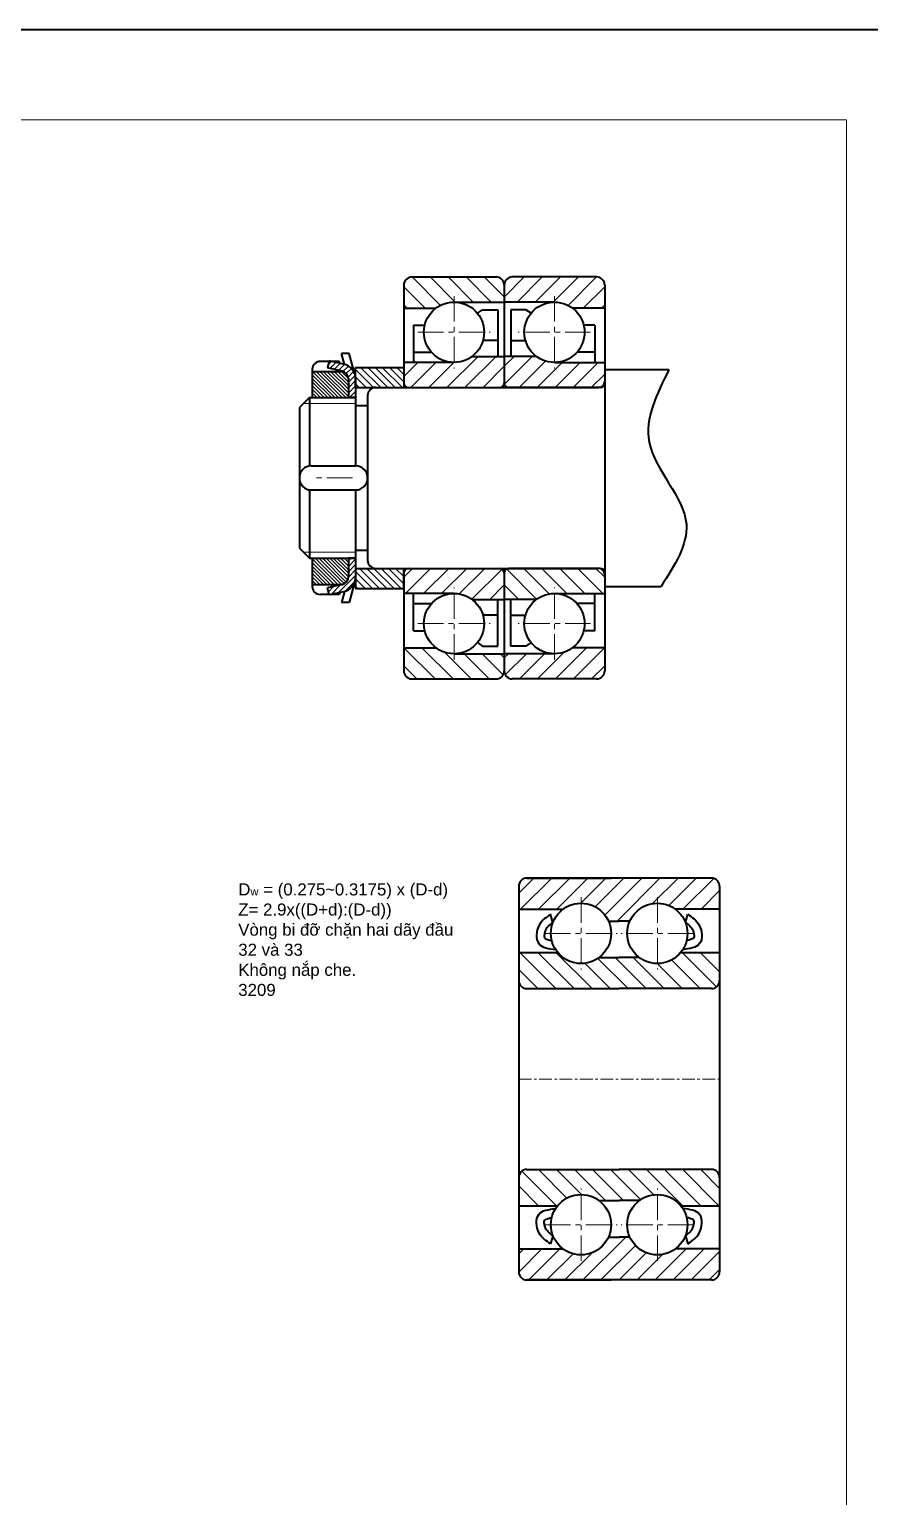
# Model space of a CAD drawing. Header units: millimetres. Extents: x -11382 to 23553, y -372 to 10786.
# Drawn here: x 6218.8 to 6427.9, y 4114.9 to 4480 of the extents above; entities that cross this region are included whole.
import ezdxf

# ---------------------------------------------------------------- set-up
doc = ezdxf.new("R2010")
doc.units = ezdxf.units.MM
doc.header["$LTSCALE"] = 0.2
doc.linetypes.add('CENTER', pattern=[50.8, 31.75, -6.35, 6.35, -6.35])
for name, color, linetype, lineweight in [('đường bao thấy', 7, 'Continuous', 40), ('đường mặt cắt', 160, 'Continuous', 15), ('đường nét mảnh', 220, 'Continuous', 15), ('đường nét tâm', 137, 'CENTER', 15)]:
    doc.layers.add(name, color=color, linetype=linetype, lineweight=lineweight)
doc.styles.add('nhat3', font='arial.ttf', dxfattribs={"height": 3})
pattern_1 = [(135, (-1e-11, -1146.0187), (-0.89802561, -0.89802561), [])]
pattern_2 = [(45, (-1e-11, -1146.0187), (-2.245064, 2.245064), [])]
pattern_3 = [(135, (-1e-11, -1146.0187), (-2.245064, -2.245064), [])]

msp = doc.modelspace()

# ---------------------------------------------------------------- hatches: boundary and pattern name
at = {"layer": 'đường mặt cắt'}
h = msp.add_hatch(dxfattribs=at)
h.set_pattern_fill('ANSI31', color=256, angle=90, style=0)
h.set_pattern_definition([(135, (252.7538, -1001.5685), (-2.245064, -2.245064), [])])
h.paths.add_polyline_path([(6334.971, 4418.414, -0.4142136), (6336.971, 4416.414), (6336.971, 4412.164), (6324.471, 4412.164, 0.1622777), (6319.971, 4410.664), (6311.971, 4410.664), (6311.971, 4416.414, -0.4142136), (6313.971, 4418.414)])
h.paths.add_polyline_path([(6336.971, 4324.664), (6336.971, 4320.414, -0.4142136), (6334.971, 4318.414), (6313.971, 4318.414, -0.4142136), (6311.971, 4320.414), (6311.971, 4326.164), (6319.971, 4326.164, 0.1622777), (6324.471, 4324.664)])
h = msp.add_hatch(dxfattribs=at)
h.set_pattern_fill('ANSI31', color=256, angle=90, style=0)
h.set_pattern_definition([(45, (12421.189, -1001.5685), (2.245064, -2.245064), [])])
h.paths.add_polyline_path([(6338.971, 4418.414, 0.4142136), (6336.971, 4416.414), (6336.971, 4412.164), (6349.471, 4412.164, -0.1622777), (6353.971, 4410.664), (6361.971, 4410.664), (6361.971, 4416.414, 0.4142136), (6359.971, 4418.414)])
h.paths.add_polyline_path([(6336.971, 4324.664), (6336.971, 4320.414, 0.4142136), (6338.971, 4318.414), (6359.971, 4318.414, 0.4142136), (6361.971, 4320.414), (6361.971, 4326.164), (6353.971, 4326.164, -0.1622777), (6349.471, 4324.664)])
at = {"layer": 'đường mặt cắt', "ltscale": 0.5}
h = msp.add_hatch(dxfattribs=at)
h.set_pattern_fill('ANSI31', color=256, scale=0.3, style=0)
h.set_pattern_definition([(45, (515.6588, -1146.498), (-0.67351921, 0.67351921), [])])
h.paths.add_polyline_path([(6298.171, 4393.023), (6298.171, 4388.414), (6299.971, 4388.414), (6299.971, 4393.023, 0.3516868), (6296.994, 4396.733), (6293.405, 4397.529), (6293.015, 4395.771), (6296.604, 4394.976, -0.3516868)])
h = msp.add_hatch(dxfattribs=at)
h.set_pattern_fill('ANSI31', color=256, style=0)
h.set_pattern_definition(pattern_2)
h.paths.add_polyline_path([(6336.971, 4398.664), (6328.971, 4398.664, -0.1622777), (6324.471, 4397.164), (6311.971, 4397.164), (6311.971, 4392.014, 0.4142136), (6313.071, 4390.914), (6335.871, 4390.914, 0.4142136), (6336.971, 4392.014)])
h = msp.add_hatch(dxfattribs=at)
h.set_pattern_fill('ANSI31', color=256, style=0)
h.set_pattern_definition(pattern_2)
h.paths.add_polyline_path([(6361.971, 4397.164), (6349.471, 4397.164, -0.1622777), (6344.971, 4398.664), (6336.971, 4398.664), (6336.971, 4392.014, 0.4142136), (6338.071, 4390.914), (6360.471, 4390.914, 0.4142136), (6361.971, 4392.414)])
at = {"layer": 'đường mặt cắt'}
h = msp.add_hatch(dxfattribs=at)
h.set_pattern_fill('ANSI31', color=256, scale=0.2, style=0)
h.set_pattern_definition([(135, (11988.3734, 602.2887), (0.449012806, 0.449012806), [])])
h.paths.add_polyline_path([(6289.171, 4394.914), (6297.305, 4394.914), (6298.171, 4393.414), (6298.171, 4388.414), (6289.171, 4388.414)])
at = {"layer": 'đường mặt cắt', "ltscale": 0.5}
h = msp.add_hatch(dxfattribs=at)
h.set_pattern_fill('ANSI31', color=256, scale=0.4, angle=90, style=0)
h.set_pattern_definition(pattern_1)
h.paths.add_polyline_path([(6299.971, 4395.914), (6299.971, 4390.914), (6311.971, 4390.914), (6311.971, 4395.914)])
at = {"layer": 'đường mặt cắt'}
h = msp.add_hatch(dxfattribs=at)
h.set_pattern_fill('ANSI31', color=256, scale=0.2, style=0)
h.set_pattern_definition([(135, (11988.3734, 602.2887), (0.449012806, 0.449012806), [])])
edge = h.paths.add_edge_path()
edge.add_arc((6296.171, 4343.805), 2, 289.02794, 314.51604)
edge.add_line((6297.574, 4342.379), (6298.171, 4343.414))
edge.add_line((6298.171, 4343.414), (6298.171, 4348.414))
edge.add_line((6298.171, 4348.414), (6289.171, 4348.414))
edge.add_line((6289.171, 4348.414), (6289.171, 4341.914))
edge.add_line((6289.171, 4341.914), (6296.823, 4341.914))
at = {"layer": 'đường mặt cắt', "ltscale": 0.5}
h = msp.add_hatch(dxfattribs=at)
h.set_pattern_fill('ANSI31', color=256, scale=0.3, style=0)
h.set_pattern_definition([(45, (515.6588, -1146.498), (-0.67351921, 0.67351921), [])])
h.paths.add_polyline_path([(6298.171, 4343.805, -0.3516868), (6296.604, 4341.852), (6293.015, 4341.057), (6293.405, 4339.299), (6296.994, 4340.095, 0.3516868), (6299.971, 4343.805), (6299.971, 4348.414), (6298.171, 4348.414)])
h = msp.add_hatch(dxfattribs=at)
h.set_pattern_fill('ANSI31', color=256, scale=0.4, angle=90, style=0)
h.set_pattern_definition(pattern_1)
h.paths.add_polyline_path([(6299.971, 4345.914), (6299.971, 4340.914), (6311.971, 4340.914), (6311.971, 4345.914)])
at = {"layer": 'đường mặt cắt'}
h = msp.add_hatch(dxfattribs=at)
h.set_pattern_fill('ANSI31', color=256, style=0)
h.set_pattern_definition([(45, (252.7538, -1001.5685), (-2.245064, 2.245064), [])])
edge = h.paths.add_edge_path()
edge.add_arc((6335.871, 4344.814), 1.1, 360, 450, ccw=False)
edge.add_line((6336.971, 4344.814), (6336.971, 4338.164))
edge.add_line((6336.971, 4338.164), (6328.971, 4338.164))
edge.add_arc((6324.471, 4332.164), 7.5, 413.1301, 450)
edge.add_line((6324.471, 4339.664), (6311.971, 4339.664))
edge.add_line((6311.971, 4339.664), (6311.971, 4345.914))
edge.add_line((6311.971, 4345.914), (6335.871, 4345.914))
h = msp.add_hatch(dxfattribs=at)
h.set_pattern_fill('ANSI31', color=256, style=0)
h.set_pattern_definition([(135, (12421.189, -1001.5685), (2.245064, 2.245064), [])])
edge = h.paths.add_edge_path()
edge.add_arc((6338.071, 4344.814), 1.1, 90, 180)
edge.add_line((6336.971, 4344.814), (6336.971, 4338.164))
edge.add_line((6336.971, 4338.164), (6344.971, 4338.164))
edge.add_arc((6349.471, 4332.164), 7.5, 90, 126.8699, ccw=False)
edge.add_line((6349.471, 4339.664), (6361.971, 4339.664))
edge.add_line((6361.971, 4339.664), (6361.971, 4345.914))
edge.add_line((6361.971, 4345.914), (6338.071, 4345.914))
at = {"layer": 'đường mặt cắt', "ltscale": 0.5}
h = msp.add_hatch(dxfattribs=at)
h.set_pattern_fill('ANSI31', color=256, style=0)
h.set_pattern_definition(pattern_2)
h.paths.add_polyline_path([(6390.579, 4266.828, 0.4142136), (6388.579, 4268.828), (6342.579, 4268.828, 0.4142136), (6340.579, 4266.828), (6340.579, 4261.078), (6351.579, 4261.078, -0.4809601), (6362.924, 4258.144), (6365.579, 4258.144), (6368.235, 4258.144, -0.4809601), (6379.579, 4261.078), (6390.579, 4261.078)])
h = msp.add_hatch(dxfattribs=at)
h.set_pattern_fill('ANSI31', color=256, angle=90, style=0)
h.set_pattern_definition(pattern_3)
h.paths.add_polyline_path([(6360.579, 4249.078, -0.4025909), (6350.263, 4250.343), (6340.579, 4250.343), (6340.579, 4243.328, 0.4142136), (6342.579, 4241.328), (6365.579, 4241.328), (6388.579, 4241.328, 0.4142136), (6390.579, 4243.328), (6390.579, 4250.343), (6380.895, 4250.343, -0.4025909), (6370.579, 4249.078), (6365.579, 4249.078)])
h = msp.add_hatch(dxfattribs=at)
h.set_pattern_fill('ANSI31', color=256, angle=90, style=0)
h.set_pattern_definition(pattern_3)
h.paths.add_polyline_path([(6390.579, 4194.328, 0.4142136), (6388.579, 4196.328), (6365.579, 4196.328), (6342.579, 4196.328, 0.4142136), (6340.579, 4194.328), (6340.579, 4187.314), (6350.263, 4187.314, -0.4025909), (6360.579, 4188.578), (6365.579, 4188.578), (6370.579, 4188.578, -0.4025909), (6380.895, 4187.314), (6390.579, 4187.314)])
h = msp.add_hatch(dxfattribs=at)
h.set_pattern_fill('ANSI31', color=256, style=0)
h.set_pattern_definition(pattern_2)
h.paths.add_polyline_path([(6368.235, 4179.513), (6365.579, 4179.513), (6362.924, 4179.513, -0.4809601), (6351.579, 4176.578), (6340.579, 4176.578), (6340.579, 4170.828, 0.4142136), (6342.579, 4168.828), (6388.579, 4168.828, 0.4142136), (6390.579, 4170.828), (6390.579, 4176.578), (6379.579, 4176.578, -0.4809601)])

# ---------------------------------------------------------------- linework, layer by layer
at = {"layer": 'đường bao thấy'}
for p, q in [((6313.971, 4418.414), (6334.971, 4418.414)), ((6359.971, 4418.414), (6338.971, 4418.414)), ((6311.971, 4416.414), (6311.971, 4392.014)), ((6336.971, 4416.414), (6336.971, 4392.014)), ((6336.971, 4416.414), (6336.971, 4392.014)), ((6361.971, 4416.414), (6361.971, 4320.414)), ((6324.471, 4412.164), (6336.971, 4412.164)), ((6349.471, 4412.164), (6336.971, 4412.164)), ((6311.971, 4410.664), (6319.971, 4410.664)), ((6361.971, 4410.664), (6353.971, 4410.664)), ((6293.379, 4397.414), (6291.171, 4397.414)), ((6295.862, 4397.414), (6293.922, 4397.414)), ((6296.147, 4396.921), (6295.862, 4397.414)), ((6324.471, 4397.164), (6311.971, 4397.164)), ((6328.971, 4398.664), (6336.971, 4398.664)), ((6344.971, 4398.664), (6336.971, 4398.664)), ((6349.471, 4397.164), (6361.971, 4397.164)), ((6289.171, 4395.414), (6289.171, 4388.414)), ((6289.171, 4394.914), (6296.823, 4394.914)), ((6298.171, 4393.177), (6298.171, 4388.414)), ((6302.971, 4388.914), (6302.971, 4347.914)), ((6313.071, 4390.914), (6335.871, 4390.914)), ((6360.871, 4390.914), (6338.071, 4390.914)), ((6299.971, 4388.414), (6299.971, 4371.414)), ((6299.971, 4365.414), (6299.971, 4348.414)), ((6289.171, 4348.414), (6289.171, 4341.414)), ((6298.171, 4348.414), (6298.171, 4343.651)), ((6299.971, 4348.414), (6299.971, 4345.914)), ((6304.971, 4345.914), (6311.971, 4345.914)), ((6311.971, 4345.914), (6359.971, 4345.914)), ((6313.071, 4345.914), (6335.871, 4345.914)), ((6360.871, 4345.914), (6338.071, 4345.914)), ((6289.171, 4341.914), (6296.823, 4341.914)), ((6298.107, 4343.303), (6297.574, 4342.379)), ((6311.971, 4344.814), (6311.971, 4320.414)), ((6336.971, 4344.814), (6336.971, 4320.414)), ((6336.971, 4344.814), (6336.971, 4320.414)), ((6293.379, 4339.414), (6291.171, 4339.414)), ((6295.862, 4339.414), (6293.922, 4339.414)), ((6296.147, 4339.907), (6295.862, 4339.414)), ((6324.471, 4339.664), (6311.971, 4339.664)), ((6328.971, 4338.164), (6336.971, 4338.164)), ((6344.971, 4338.164), (6336.971, 4338.164)), ((6349.471, 4339.664), (6361.971, 4339.664)), ((6311.971, 4326.164), (6319.971, 4326.164)), ((6324.471, 4324.664), (6336.971, 4324.664)), ((6349.471, 4324.664), (6336.971, 4324.664)), ((6361.971, 4326.164), (6353.971, 4326.164)), ((6313.971, 4318.414), (6334.971, 4318.414)), ((6359.971, 4318.414), (6338.971, 4318.414)), ((6342.579, 4268.828), (6363.579, 4268.828)), ((6388.579, 4268.828), (6342.579, 4268.828)), ((6340.579, 4266.828), (6340.579, 4170.828)), ((6390.579, 4266.828), (6390.579, 4170.828)), ((6340.579, 4261.078), (6351.579, 4261.078)), ((6390.579, 4261.078), (6379.579, 4261.078)), ((6362.924, 4258.144), (6365.579, 4258.144)), ((6368.235, 4258.144), (6365.579, 4258.144)), ((6340.579, 4250.343), (6350.263, 4250.343)), ((6380.895, 4250.343), (6390.579, 4250.343)), ((6360.579, 4249.078), (6365.579, 4249.078)), ((6370.579, 4249.078), (6365.579, 4249.078)), ((6342.579, 4241.328), (6365.579, 4241.328)), ((6388.579, 4241.328), (6365.579, 4241.328)), ((6342.579, 4196.328), (6365.579, 4196.328)), ((6388.579, 4196.328), (6365.579, 4196.328)), ((6360.579, 4188.578), (6365.579, 4188.578)), ((6370.579, 4188.578), (6365.579, 4188.578)), ((6340.579, 4187.314), (6350.263, 4187.314)), ((6380.895, 4187.314), (6390.579, 4187.314)), ((6362.924, 4179.513), (6365.579, 4179.513)), ((6368.235, 4179.513), (6365.579, 4179.513)), ((6340.579, 4176.578), (6351.579, 4176.578)), ((6390.579, 4176.578), (6379.579, 4176.578)), ((6342.579, 4168.828), (6363.579, 4168.828)), ((6388.579, 4168.828), (6342.579, 4168.828))]:
    msp.add_line(p, q, dxfattribs=at)
at = {"layer": 'đường bao thấy', "ltscale": 0.5}
for p, q in [((6330.292, 4409.394), (6331.579, 4410.281)), ((6331.579, 4410.281), (6335.341, 4410.281)), ((6335.341, 4410.281), (6335.341, 4402.594)), ((6342.364, 4410.281), (6338.601, 4410.281)), ((6338.601, 4410.281), (6338.601, 4402.594)), ((6343.651, 4409.394), (6342.364, 4410.281)), ((6314.387, 4406.435), (6317.183, 4406.435)), ((6314.387, 4406.435), (6314.387, 4399.685)), ((6359.556, 4406.435), (6356.759, 4406.435)), ((6359.556, 4406.435), (6359.556, 4399.685)), ((6335.341, 4402.594), (6331.68, 4402.594)), ((6335.341, 4402.594), (6335.341, 4398.664)), ((6338.601, 4402.594), (6342.263, 4402.594)), ((6338.601, 4402.594), (6338.601, 4398.664)), ((6293.405, 4397.529), (6293.015, 4395.771)), ((6296.994, 4396.733), (6293.405, 4397.529)), ((6297.235, 4396.671), (6296.5, 4399.414)), ((6298.364, 4399.414), (6296.5, 4399.414)), ((6299.695, 4394.447), (6298.364, 4399.414)), ((6314.387, 4399.685), (6318.862, 4399.685)), ((6314.387, 4399.685), (6314.387, 4397.164)), ((6359.556, 4399.685), (6355.081, 4399.685)), ((6359.556, 4399.685), (6359.556, 4397.164)), ((6296.604, 4394.976), (6293.015, 4395.771)), ((6298.171, 4393.023), (6298.171, 4388.414)), ((6299.971, 4395.914), (6311.971, 4395.914)), ((6299.971, 4390.914), (6299.971, 4395.914)), ((6299.971, 4393.414), (6299.971, 4388.414)), ((6311.971, 4395.914), (6311.971, 4390.914)), ((6361.971, 4395.414), (6377.965, 4395.414)), ((6361.971, 4395.414), (6361.971, 4341.414)), ((6299.971, 4390.914), (6311.971, 4390.914)), ((6311.971, 4390.914), (6360.471, 4390.914)), ((6288.471, 4388.414), (6285.971, 4385.914)), ((6285.971, 4385.914), (6285.971, 4350.914)), ((6288.471, 4388.414), (6299.971, 4388.414)), ((6288.471, 4388.414), (6288.471, 4371.372)), ((6299.971, 4388.414), (6298.171, 4388.414)), ((6299.971, 4386.414), (6302.971, 4386.414)), ((6288.971, 4371.414), (6299.971, 4371.414)), ((6288.471, 4365.456), (6288.471, 4348.414)), ((6288.971, 4365.414), (6299.971, 4365.414)), ((6285.971, 4350.914), (6288.471, 4348.414)), ((6299.971, 4350.414), (6302.971, 4350.414)), ((6288.471, 4348.414), (6299.971, 4348.414)), ((6298.171, 4348.414), (6298.171, 4343.651)), ((6299.971, 4348.414), (6298.171, 4348.414)), ((6299.971, 4348.414), (6299.971, 4343.414)), ((6299.971, 4345.914), (6311.971, 4345.914)), ((6299.971, 4345.914), (6299.971, 4340.914)), ((6311.971, 4340.914), (6311.971, 4345.914)), ((6296.604, 4341.852), (6293.015, 4341.057)), ((6299.695, 4342.381), (6298.364, 4337.414)), ((6361.971, 4341.414), (6375.995, 4341.414)), ((6293.405, 4339.299), (6293.015, 4341.057)), ((6296.994, 4340.095), (6293.405, 4339.299)), ((6297.235, 4340.157), (6296.5, 4337.414)), ((6299.971, 4340.914), (6311.971, 4340.914)), ((6314.387, 4337.143), (6314.387, 4339.664)), ((6335.341, 4334.234), (6335.341, 4338.164)), ((6338.601, 4334.234), (6338.601, 4338.164)), ((6359.556, 4337.143), (6359.556, 4339.664)), ((6298.364, 4337.414), (6296.5, 4337.414)), ((6314.387, 4330.393), (6314.387, 4337.143)), ((6314.387, 4337.143), (6318.862, 4337.143)), ((6335.341, 4334.234), (6331.68, 4334.234)), ((6335.341, 4326.547), (6335.341, 4334.234)), ((6338.601, 4326.547), (6338.601, 4334.234)), ((6338.601, 4334.234), (6342.263, 4334.234)), ((6359.556, 4337.143), (6355.081, 4337.143)), ((6359.556, 4330.393), (6359.556, 4337.143)), ((6314.387, 4330.393), (6317.183, 4330.393)), ((6330.292, 4327.434), (6331.579, 4326.547)), ((6343.651, 4327.434), (6342.364, 4326.547)), ((6359.556, 4330.393), (6356.759, 4330.393)), ((6331.579, 4326.547), (6335.341, 4326.547)), ((6342.364, 4326.547), (6338.601, 4326.547)), ((6349.094, 4257.809), (6348.514, 4259.836)), ((6382.065, 4257.809), (6382.645, 4259.836)), ((6349.094, 4179.848), (6348.514, 4177.821)), ((6382.065, 4179.848), (6382.645, 4177.821))]:
    msp.add_line(p, q, dxfattribs=at)
at = {"layer": 'đường bao thấy'}
msp.add_lwpolyline([(5446.106, 4480.038), (7313.234, 4480.038), (7313.234, 3059.372), (5446.106, 3059.372)], close=True, dxfattribs=at)
for centre in [(6324.471, 4404.664), (6349.471, 4404.664), (6324.471, 4332.164), (6349.471, 4332.164), (6356.079, 4255.078), (6375.079, 4255.078), (6356.079, 4182.578), (6375.079, 4182.578)]:
    msp.add_circle(centre, 7.5, dxfattribs=at)
for centre, radius, start, end in [((6313.971, 4416.414), 2, 90, 180), ((6334.971, 4416.414), 2, 0, 90), ((6338.971, 4416.414), 2, 90, 180), ((6359.971, 4416.414), 2, 0, 90), ((6291.171, 4395.414), 2, 90, 180), ((6304.971, 4388.914), 2, 90, 180), ((6313.071, 4392.014), 1.1, 180, 270), ((6335.871, 4392.014), 1.1, 270, 0), ((6338.071, 4392.014), 1.1, 180, 270), ((6360.871, 4392.014), 1.1, 270, 0), ((6304.971, 4347.914), 2, 180, 270), ((6313.071, 4344.814), 1.1, 90, 180), ((6335.871, 4344.814), 1.1, 0, 90), ((6338.071, 4344.814), 1.1, 90, 180), ((6360.471, 4344.414), 1.5, 0, 90), ((6360.871, 4344.814), 1.1, 0, 90), ((6291.171, 4341.414), 2, 180, 270), ((6313.971, 4320.414), 2, 180, 270), ((6334.971, 4320.414), 2, 270, 0), ((6338.971, 4320.414), 2, 180, 270), ((6359.971, 4320.414), 2, 270, 0), ((6342.579, 4266.828), 2, 90, 180), ((6388.579, 4266.828), 2, 0, 90), ((6342.579, 4243.328), 2, 180, 270), ((6388.579, 4243.328), 2, 270, 0), ((6342.579, 4194.328), 2, 90, 180), ((6388.579, 4194.328), 2, 0, 90), ((6342.579, 4170.828), 2, 180, 270), ((6388.579, 4170.828), 2, 270, 0)]:
    msp.add_arc(centre, radius, start, end, dxfattribs=at)
at = {"layer": 'đường bao thấy', "ltscale": 0.5}
for centre, radius, start, end in [((6296.171, 4393.023), 3.8, 360, 77.50439), ((6296.171, 4393.023), 2, 360, 77.50439), ((6360.471, 4392.414), 1.5, 270, 0), ((6288.971, 4368.414), 3, 90, 270), ((6299.971, 4368.414), 3, 270, 90), ((6296.171, 4343.805), 2, 282.49561, 0), ((6296.171, 4343.805), 3.8, 282.49561, 0)]:
    msp.add_arc(centre, radius, start, end, dxfattribs=at)
for points in [[(6377.965, 4395.414), (6373.039, 4377.352), (6382.301, 4356.881), (6375.995, 4341.414)], [(6348.514, 4259.836), (6345.662, 4257.141), (6345.559, 4252.521), (6349.733, 4251.081)], [(6382.645, 4259.836), (6385.497, 4257.141), (6385.6, 4252.521), (6381.426, 4251.081)], [(6348.514, 4177.821), (6345.662, 4180.516), (6345.559, 4185.136), (6349.733, 4186.575)], [(6382.645, 4177.821), (6385.497, 4180.516), (6385.6, 4185.136), (6381.426, 4186.575)]]:
    msp.add_spline(points, degree=3, dxfattribs=at)
for points, knots in [([(6349.094, 4257.809), (6349.068, 4257.791), (6349.042, 4257.773), (6348.649, 4257.495), (6348.333, 4257.249), (6347.815, 4256.755), (6347.613, 4256.511), (6347.383, 4256.125), (6347.323, 4256.008), (6347.209, 4255.753), (6347.157, 4255.616), (6347.02, 4255.188), (6346.961, 4254.886), (6346.925, 4254.403), (6346.937, 4254.212), (6346.982, 4253.973), (6347.01, 4253.909), (6347.021, 4253.888)], [0.6873645, 0.6873645, 0.6873645, 0.6873645, 0.7920372, 0.7920372, 2.2963049, 2.2963049, 3.8005726, 3.8005726, 4.3797442, 4.3797442, 4.9589159, 4.9589159, 6.1498528, 6.1498528, 7.1466482, 7.1466482, 7.9781747, 7.9781747, 7.9781747, 7.9781747]), ([(6382.065, 4257.809), (6382.091, 4257.791), (6382.117, 4257.773), (6382.51, 4257.495), (6382.826, 4257.249), (6383.344, 4256.755), (6383.546, 4256.511), (6383.776, 4256.125), (6383.836, 4256.008), (6383.95, 4255.753), (6384.002, 4255.616), (6384.139, 4255.188), (6384.198, 4254.886), (6384.234, 4254.403), (6384.221, 4254.212), (6384.177, 4253.973), (6384.149, 4253.909), (6384.138, 4253.888)], [0.6873645, 0.6873645, 0.6873645, 0.6873645, 0.7920372, 0.7920372, 2.2963049, 2.2963049, 3.8005726, 3.8005726, 4.3797442, 4.3797442, 4.9589159, 4.9589159, 6.1498528, 6.1498528, 7.1466482, 7.1466482, 7.9781747, 7.9781747, 7.9781747, 7.9781747]), ([(6347.021, 4253.888), (6347.036, 4253.877), (6347.071, 4253.853), (6347.245, 4253.76), (6347.447, 4253.677), (6347.857, 4253.539), (6348.025, 4253.487), (6348.804, 4253.257)], [8.902392, 8.902392, 8.902392, 8.902392, 9.3729483, 9.3729483, 10.3015796, 10.3015796, 10.8311595, 10.8311595, 10.8311595, 10.8311595]), ([(6384.138, 4253.888), (6384.123, 4253.877), (6384.087, 4253.853), (6383.914, 4253.76), (6383.712, 4253.677), (6383.302, 4253.539), (6383.134, 4253.487), (6382.355, 4253.257)], [8.902392, 8.902392, 8.902392, 8.902392, 9.3729483, 9.3729483, 10.3015796, 10.3015796, 10.8311595, 10.8311595, 10.8311595, 10.8311595]), ([(6347.021, 4183.768), (6347.036, 4183.78), (6347.071, 4183.804), (6347.245, 4183.896), (6347.447, 4183.98), (6347.857, 4184.118), (6348.025, 4184.17), (6348.804, 4184.4)], [8.902392, 8.902392, 8.902392, 8.902392, 9.3729483, 9.3729483, 10.3015796, 10.3015796, 10.8311595, 10.8311595, 10.8311595, 10.8311595]), ([(6384.138, 4183.768), (6384.123, 4183.78), (6384.087, 4183.804), (6383.914, 4183.896), (6383.712, 4183.98), (6383.302, 4184.118), (6383.134, 4184.17), (6382.355, 4184.4)], [8.902392, 8.902392, 8.902392, 8.902392, 9.3729483, 9.3729483, 10.3015796, 10.3015796, 10.8311595, 10.8311595, 10.8311595, 10.8311595]), ([(6349.094, 4179.848), (6349.068, 4179.866), (6349.042, 4179.884), (6348.649, 4180.162), (6348.333, 4180.408), (6347.815, 4180.902), (6347.613, 4181.145), (6347.383, 4181.532), (6347.323, 4181.648), (6347.209, 4181.904), (6347.157, 4182.041), (6347.02, 4182.469), (6346.961, 4182.771), (6346.925, 4183.254), (6346.937, 4183.445), (6346.982, 4183.683), (6347.01, 4183.747), (6347.021, 4183.768)], [0.6873645, 0.6873645, 0.6873645, 0.6873645, 0.7920372, 0.7920372, 2.2963049, 2.2963049, 3.8005726, 3.8005726, 4.3797442, 4.3797442, 4.9589159, 4.9589159, 6.1498528, 6.1498528, 7.1466482, 7.1466482, 7.9781747, 7.9781747, 7.9781747, 7.9781747]), ([(6382.065, 4179.848), (6382.091, 4179.866), (6382.117, 4179.884), (6382.51, 4180.162), (6382.826, 4180.408), (6383.344, 4180.902), (6383.546, 4181.145), (6383.776, 4181.532), (6383.836, 4181.648), (6383.95, 4181.904), (6384.002, 4182.041), (6384.139, 4182.469), (6384.198, 4182.771), (6384.234, 4183.254), (6384.221, 4183.445), (6384.177, 4183.683), (6384.149, 4183.747), (6384.138, 4183.768)], [0.6873645, 0.6873645, 0.6873645, 0.6873645, 0.7920372, 0.7920372, 2.2963049, 2.2963049, 3.8005726, 3.8005726, 4.3797442, 4.3797442, 4.9589159, 4.9589159, 6.1498528, 6.1498528, 7.1466482, 7.1466482, 7.9781747, 7.9781747, 7.9781747, 7.9781747])]:
    msp.add_open_spline(points, degree=3, knots=knots, dxfattribs=at)
at = {"layer": 'đường mặt cắt', "ltscale": 0.5}
msp.add_lwpolyline([(5934.944, 4457.512), (6422.144, 4457.512), (6422.144, 4052.156), (5934.944, 4052.156)], close=True, dxfattribs=at)
at = {"layer": 'đường nét mảnh'}
for p, q in [((6299.971, 4386.914), (6286.971, 4386.914)), ((6299.971, 4349.914), (6286.971, 4349.914))]:
    msp.add_line(p, q, dxfattribs=at)
at = {"layer": 'đường nét tâm'}
for p, q in [((6324.471, 4413.664), (6324.471, 4395.664)), ((6349.471, 4413.664), (6349.471, 4395.664)), ((6315.471, 4404.664), (6333.471, 4404.664)), ((6358.471, 4404.664), (6340.471, 4404.664)), ((6299.171, 4368.414), (6290.171, 4368.414)), ((6324.471, 4323.164), (6324.471, 4341.164)), ((6349.471, 4323.164), (6349.471, 4341.164)), ((6315.471, 4332.164), (6333.471, 4332.164)), ((6358.471, 4332.164), (6340.471, 4332.164)), ((6356.079, 4264.078), (6356.079, 4246.078)), ((6375.079, 4264.078), (6375.079, 4246.078)), ((6347.079, 4255.078), (6365.079, 4255.078)), ((6384.079, 4255.078), (6366.079, 4255.078)), ((6356.079, 4173.578), (6356.079, 4191.578)), ((6375.079, 4173.578), (6375.079, 4191.578)), ((6347.079, 4182.578), (6365.079, 4182.578)), ((6384.079, 4182.578), (6366.079, 4182.578))]:
    msp.add_line(p, q, dxfattribs=at)
at = {"layer": 'đường nét tâm', "ltscale": 0.5}
msp.add_line((6340.579, 4218.828), (6390.579, 4218.828), dxfattribs=at)

# ---------------------------------------------------------------- texts
at = {"layer": 'đường bao thấy', "insert": (6270.765, 4267.514), "char_height": 3, "width": 56.12559, "attachment_point": 1, "style": 'nhat3'}
msp.add_mtext('D{\\H0.6667x;w} = (0.275{\\fAndalus|b0|i0|c0|p18;~}0.3175) x (D-d)\\PZ= 2.9x((D+d):(D-d))\\PVòng bi đỡ chặn hai dãy đầu 32 và 33\\PKhông nắp che.\\P3209', dxfattribs=at)

doc.saveas('drawing.dxf')
